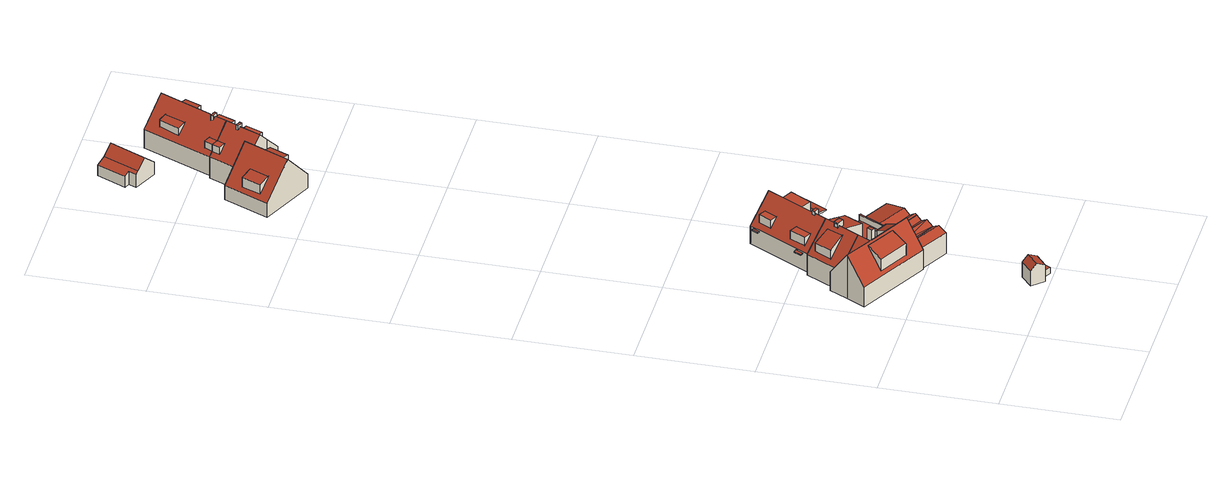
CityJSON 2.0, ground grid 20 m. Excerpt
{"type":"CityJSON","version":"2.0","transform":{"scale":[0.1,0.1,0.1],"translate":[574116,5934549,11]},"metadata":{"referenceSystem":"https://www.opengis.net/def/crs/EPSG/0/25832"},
"CityObjects":{
"building1":{"type":"Building","attributes":{"Grundfläche 2D":"7.967896","Grundhöhe NN":"11.980"},"geometry":[{"type":"Solid","lod":"3","boundaries":[[[[0,1,2,3,4]],[[5,6,3,2]],[[1,0,4,7,8]],[[5,2,1,8,9]],[[6,5,9,10]],[[7,4,3,6,10]],[[8,7,10,9]]]],"semantics":{"surfaces":[{"type":"RoofSurface"},{"type":"WallSurface"},{"type":"GroundSurface"}],"values":[[0,0,1,1,1,1,2]]}}]},
"building2":{"type":"Building","attributes":{"Grundfläche 2D":"128.417816","Grundhöhe NN":"12.776"},"children":["building2-1","building2-2"],"geometry":[{"type":"Solid","lod":"3","boundaries":[[[[11,12,13,14,15,16,17]],[[18,19,20,21,22,23,24,25,26,27,28],[29,30,31,32,11,17,16,33]],[[34,35,36]],[[37,36,35]],[[38,39,19,18,28,40,34,36,41,42,43,44,45,46,47]],[[20,39,48,49,50,21]],[[19,39,20]],[[47,46,51,52,39,38]],[[48,39,52]],[[53,54,55]],[[56,54,53]],[[57,56,53,58]],[[59,60,61,62,34,63]],[[59,63,64]],[[63,65,64]],[[65,66,64]],[[55,54,66]],[[54,64,66]],[[62,37,35,34]],[[33,16,15]],[[16,17,11,32,12,11,17]],[[13,12,32,31]],[[13,31,30,29,33,15,14]],[[57,58,67,68]],[[69,54,56,57,68]],[[55,66,65,63,34,40,28,27,26,25,70,67,58,53]],[[71,72,42,41,36,37,73,74]],[[43,42,72,75]],[[44,43,75,76]],[[45,44,76,77]],[[78,79,48,52,51,46,45,77,80]],[[49,48,79,81]],[[50,49,81,82]],[[21,50,82,83]],[[22,21,83,84]],[[25,24,23,22,84,70]],[[60,59,85,86]],[[61,60,86,73,37,62]],[[85,59,64,54,69]],[[70,84,83,82,81,79,78,80,77,76,75,72,71,74,73,86,85,69,68,67]]]],"semantics":{"surfaces":[{"type":"RoofSurface"},{"type":"WallSurface"},{"type":"GroundSurface"}],"values":[[0,0,0,0,0,0,0,0,0,0,0,0,0,0,0,0,0,0,1,1,1,1,1,1,1,1,1,1,1,1,1,1,1,1,1,1,1,1,1,2]]}}]},
"building2-1":{"type":"BuildingInstallation","parents":["building2"],"geometry":[{"type":"MultiSurface","lod":"3","boundaries":[[[87,88,89,90,91,92]],[[93,90,89,88,94,38]],[[93,95,91,90]],[[87,92,91,95,47,96]],[[88,87,96,94]]],"semantics":{"surfaces":[{"type":"RoofSurface"},{"type":"WallSurface"}],"values":[0,1,1,1,1]}}]},
"building2-2":{"type":"BuildingInstallation","parents":["building2"],"geometry":[{"type":"MultiSurface","lod":"3","boundaries":[[[97,98,99,100]],[[98,101,102,99]],[[44,45,98,97]],[[101,98,45]],[[102,42,43,100,99]],[[43,44,97,100]]],"semantics":{"surfaces":[{"type":"RoofSurface"},{"type":"WallSurface"}],"values":[0,0,1,1,1,1]}}]},
"building3":{"type":"Building","attributes":{"Grundfläche 2D":"5.515884","Grundhöhe NN":"11.705"},"geometry":[{"type":"Solid","lod":"3","boundaries":[[[[103,104,105,106,107,108,109]],[[110,111,107,106]],[[111,112,108,107]],[[112,113,109,108]],[[113,114,115,104,103,109]],[[115,116,105,104]],[[116,110,106,105]],[[114,113,112,111,110,116,115]]]],"semantics":{"surfaces":[{"type":"RoofSurface"},{"type":"WallSurface"},{"type":"GroundSurface"}],"values":[[0,1,1,1,1,1,1,2]]}}]},
"building4":{"type":"Building","attributes":{"Grundfläche 2D":"126.424821","Grundhöhe NN":"12.490"},"children":["building4-1","building4-2","building4-3"],"geometry":[{"type":"MultiSurface","lod":"3","boundaries":[[[117,118,119,120,121,122,123,124,125,126]],[[127,128,129,130,131,52,132]],[[133,134,124,123,135,120,127,132,52,136,137]],[[128,127,120,119,138]],[[139,140,141,142,143,144,145,146,147,148,149,150,151,152,153,154,155]],[[156,157,158,159]],[[60,158,157,160,161,62]],[[162,163,164,165]],[[159,162,165,156]],[[166,119,118,117,143]],[[125,124,134,145,144,126]],[[117,126,144,143]],[[155,154,153,160,157,156]],[[167,60,62,161,160,153,168,169,170]],[[171,159,158,60,167,172]],[[156,165,164,139,155]],[[163,162,159,171,173]],[[163,173,174,139,164]],[[131,130,175,176]],[[177,178,147,133,137,136,52,131,176,179]],[[133,147,146,134]],[[146,145,134]],[[180,181,129,128,138,119,166,143,182]],[[130,129,181,175]],[[148,147,178,183]],[[150,149,184,185]],[[149,148,183,184]],[[151,150,185,186]],[[168,153,152,151,186,187]],[[140,139,174,188]],[[141,140,188,189]],[[142,141,189,190]],[[142,190,182,143]],[[186,185,184,183,178,177,179,176,175,181,180,182,190,189,188,174,173,171,172,167,170,169,168,187]]],"semantics":{"surfaces":[{"type":"RoofSurface"},{"type":"WallSurface"},{"type":"GroundSurface"}],"values":[0,0,0,0,0,0,0,0,0,1,1,1,1,1,1,1,1,1,1,1,1,1,1,1,1,1,1,1,1,1,1,1,1,2]}}]},
"building4-1":{"type":"BuildingInstallation","parents":["building4"],"geometry":[{"type":"MultiSurface","lod":"3","boundaries":[[[191,192,193,194]],[[192,191,195,196]],[[193,192,196]],[[195,191,194]]],"semantics":{"surfaces":[{"type":"RoofSurface"},{"type":"WallSurface"}],"values":[0,1,1,1]}}]},
"building4-2":{"type":"BuildingInstallation","parents":["building4"],"geometry":[{"type":"MultiSurface","lod":"3","boundaries":[[[197,198,199,200,201]],[[198,197,202,203]],[[123,122,199,198,203,132]],[[200,199,122,121]],[[127,202,197,201,200,121,120]]],"semantics":{"surfaces":[{"type":"RoofSurface"},{"type":"WallSurface"}],"values":[0,1,1,1,1]}}]},
"building4-3":{"type":"BuildingInstallation","parents":["building4"],"geometry":[{"type":"MultiSurface","lod":"3","boundaries":[[[204,205,206,207,208,209,210]],[[139,140,208,207,206,205,160,153,154,155]],[[140,141,209,208]],[[152,204,210,209,141,142]],[[153,160,205,204,152]]],"semantics":{"surfaces":[{"type":"RoofSurface"},{"type":"WallSurface"}],"values":[0,1,1,1,1]}}]},
"building5":{"type":"Building","attributes":{"Grundfläche 2D":"112.405450","Grundhöhe NN":"13.076"},"children":["building5-1","building5-2","building5-3","building5-4","building5-5","building5-6","building5-7","building5-8","building5-9"],"geometry":[{"type":"Solid","lod":"3","boundaries":[[[[211,212,213]],[[128,214,215,216,217,218,219]],[[220,221,222,223,212,211,224,216,215,214,128,225,226]],[[227,222,228,229,230,213,231]],[[224,211,232,233]],[[217,216,224,233,234]],[[219,218,217,234,235]],[[225,128,219,235,236,220,226]],[[221,220,236,237]],[[227,223,222]],[[223,227,231,212]],[[231,213,212]],[[238,239,240,229,228,222,221,237,241]],[[229,240,239,238,242,230]],[[213,230,242,232,211]],[[232,242,238,241,237,236,235,234,233]]]],"semantics":{"surfaces":[{"type":"RoofSurface"},{"type":"WallSurface"},{"type":"GroundSurface"}],"values":[[0,0,0,0,1,1,1,1,1,1,1,1,1,1,1,2]]}}]},
"building5-1":{"type":"BuildingInstallation","parents":["building5"],"geometry":[{"type":"MultiSurface","lod":"3","boundaries":[[[243,244,245,225]],[[244,243,226,246]],[[244,246,245]],[[225,226,243]]],"semantics":{"surfaces":[{"type":"RoofSurface"},{"type":"WallSurface"}],"values":[0,1,1,1]}}]},
"building5-2":{"type":"BuildingInstallation","parents":["building5"],"geometry":[{"type":"MultiSurface","lod":"3","boundaries":[[[247,248,249,250,251]],[[247,251,252,253]],[[253,214,254,249,248,247]],[[255,250,249,254]],[[250,255,215,252,251]]],"semantics":{"surfaces":[{"type":"RoofSurface"},{"type":"WallSurface"}],"values":[0,1,1,1,1]}}]},
"building5-3":{"type":"BuildingInstallation","parents":["building5"],"geometry":[{"type":"MultiSurface","lod":"3","boundaries":[[[256,257,258,259]],[[260,258,257]],[[261,256,259]],[[260,257,256,261]]],"semantics":{"surfaces":[{"type":"RoofSurface"},{"type":"WallSurface"}],"values":[0,1,1,1]}}]},
"building5-4":{"type":"BuildingInstallation","parents":["building5"],"geometry":[{"type":"MultiSurface","lod":"3","boundaries":[[[262,263,264,265]],[[263,212,264]],[[265,223,262]],[[263,262,223,212]]],"semantics":{"surfaces":[{"type":"RoofSurface"},{"type":"WallSurface"}],"values":[0,1,1,1]}}]},
"building5-5":{"type":"BuildingInstallation","parents":["building5"],"geometry":[{"type":"MultiSurface","lod":"3","boundaries":[[[266,267,268,269]],[[269,268,270,271]],[[266,269,271,272]],[[267,266,272,273]],[[268,267,273,270]]],"semantics":{"surfaces":[{"type":"RoofSurface"},{"type":"WallSurface"}],"values":[0,1,1,1,1]}}]},
"building5-6":{"type":"BuildingInstallation","parents":["building5"],"geometry":[{"type":"MultiSurface","lod":"3","boundaries":[[[274,275,276,277]],[[278,276,275]],[[274,277,279]],[[275,274,279,278]]],"semantics":{"surfaces":[{"type":"RoofSurface"},{"type":"WallSurface"}],"values":[0,1,1,1]}}]},
"building5-7":{"type":"BuildingInstallation","parents":["building5"],"geometry":[{"type":"MultiSurface","lod":"3","boundaries":[[[280,281,282,283]],[[284,285,283,282]],[[285,286,280,283]],[[286,287,281,280]],[[287,284,282,281]],[[287,286,285,284]]],"semantics":{"surfaces":[{"type":"RoofSurface"},{"type":"WallSurface"},{"type":"OuterCeilingSurface"}],"values":[0,1,1,1,1,2]}}]},
"building5-8":{"type":"BuildingInstallation","parents":["building5"],"geometry":[{"type":"MultiSurface","lod":"3","boundaries":[[[288,289,290,291]],[[289,292,293,290]],[[289,288,294,292]],[[290,293,295,291]],[[288,291,295,294]],[[292,294,295,293]]],"semantics":{"surfaces":[{"type":"RoofSurface"},{"type":"WallSurface"},{"type":"OuterCeilingSurface"}],"values":[0,1,1,1,1,2]}}]},
"building5-9":{"type":"BuildingInstallation","parents":["building5"],"geometry":[{"type":"MultiSurface","lod":"3","boundaries":[[[296,297,298,240,299,300]],[[301,302,300,299]],[[302,303,296,300]],[[303,304,297,296]],[[304,305,298,297]],[[305,239,240,298]],[[239,301,299,240]],[[239,305,304,303,302,301]]],"semantics":{"surfaces":[{"type":"RoofSurface"},{"type":"WallSurface"},{"type":"OuterCeilingSurface"}],"values":[0,1,1,1,1,1,1,2]}}]},
"building6":{"type":"Building","attributes":{"Grundfläche 2D":"90.321472","Grundhöhe NN":"14.350"},"children":["building6-1","building6-2"],"geometry":[{"type":"Solid","lod":"3","boundaries":[[[[306,307,308,309,310,311,312,313]],[[311,314,315,312]],[[316,311,310]],[[308,307,306,313,317,318]],[[310,309,308,318,319]],[[316,310,319,320]],[[314,311,316,320,321]],[[315,314,321,322]],[[317,313,312,315,322]],[[317,322,321,320,319,318]]]],"semantics":{"surfaces":[{"type":"RoofSurface"},{"type":"WallSurface"},{"type":"GroundSurface"}],"values":[[0,0,0,1,1,1,1,1,1,2]]}}]},
"building6-1":{"type":"BuildingInstallation","parents":["building6"],"geometry":[{"type":"MultiSurface","lod":"3","boundaries":[[[323,324,325,326]],[[325,324,327]],[[323,326,328]],[[324,323,328,327]]],"semantics":{"surfaces":[{"type":"RoofSurface"},{"type":"WallSurface"}],"values":[0,1,1,1]}}]},
"building6-2":{"type":"BuildingInstallation","parents":["building6"],"geometry":[{"type":"MultiSurface","lod":"3","boundaries":[[[329,330,331,332]],[[331,330,333,334]],[[329,332,335]],[[333,330,329,335,336]]],"semantics":{"surfaces":[{"type":"RoofSurface"},{"type":"WallSurface"}],"values":[0,1,1,1]}}]},
"building7":{"type":"Building","attributes":{"Grundfläche 2D":"37.862492","Grundhöhe NN":"14.498"},"geometry":[{"type":"Solid","lod":"3","boundaries":[[[[337,338,339]],[[340,341,339,342]],[[337,339,341]],[[343,344,345,340,342,346]],[[346,342,339,338,347,348]],[[343,346,348,349]],[[344,343,349,350]],[[345,344,350,351]],[[337,341,340,345,351,352]],[[338,337,352,347]],[[347,352,351,350,349,348]]]],"semantics":{"surfaces":[{"type":"RoofSurface"},{"type":"WallSurface"},{"type":"GroundSurface"}],"values":[[0,0,0,0,1,1,1,1,1,1,2]]}}]},
"building8":{"type":"Building","attributes":{"Grundfläche 2D":"59.728608","Grundhöhe NN":"13.524"},"children":["building8-1","building8-2","building8-3","building8-4"],"geometry":[{"type":"Solid","lod":"3","boundaries":[[[[353,354,355]],[[356,357,358,359,360,361,362,363,364,355,354,365,366]],[[353,355,364]],[[367,353,364,368,369]],[[353,367,365,354]],[[361,360,359,370,371]],[[362,361,371,372]],[[363,362,372,373]],[[368,364,363,373,374]],[[369,368,374,375]],[[367,369,375,376]],[[359,358,357,356,366,365,367,376,377,378,370]],[[372,371,370,378,377,376,375,374,373]]]],"semantics":{"surfaces":[{"type":"RoofSurface"},{"type":"WallSurface"},{"type":"GroundSurface"}],"values":[[0,0,0,0,0,1,1,1,1,1,1,1,2]]}}]},
"building8-1":{"type":"BuildingInstallation","parents":["building8"],"geometry":[{"type":"MultiSurface","lod":"3","boundaries":[[[379,380,381,382,383,384]],[[385,386,387,383,382,381]],[[388,379,384,383,387,355,353]],[[380,379,388,389]],[[385,381,380,389,354]]],"semantics":{"surfaces":[{"type":"RoofSurface"},{"type":"WallSurface"}],"values":[0,1,1,1,1]}}]},
"building8-2":{"type":"BuildingInstallation","parents":["building8"],"geometry":[{"type":"MultiSurface","lod":"3","boundaries":[[[390,391,392,393]],[[394,392,391]],[[395,390,393]],[[391,390,395,394]]],"semantics":{"surfaces":[{"type":"RoofSurface"},{"type":"WallSurface"}],"values":[0,1,1,1]}}]},
"building8-3":{"type":"BuildingInstallation","parents":["building8"],"geometry":[{"type":"MultiSurface","lod":"3","boundaries":[[[396,397,398,356]],[[396,356,357]],[[399,397,396,357]],[[398,397,399]]],"semantics":{"surfaces":[{"type":"RoofSurface"},{"type":"WallSurface"}],"values":[0,1,1,1]}}]},
"building8-4":{"type":"BuildingInstallation","parents":["building8"],"geometry":[{"type":"MultiSurface","lod":"3","boundaries":[[[400,401,402,403]],[[404,405,403,402]],[[405,406,400,403]],[[406,407,401,400]],[[407,404,402,401]],[[407,406,405,404]]],"semantics":{"surfaces":[{"type":"RoofSurface"},{"type":"WallSurface"},{"type":"OuterCeilingSurface"}],"values":[0,1,1,1,1,2]}}]},
"building9":{"type":"Building","attributes":{"Grundfläche 2D":"118.204399","Grundhöhe NN":"13.913"},"children":["building9-1","building9-2","building9-3","building9-4","building9-5","building9-6","building9-7"],"geometry":[{"type":"Solid","lod":"3","boundaries":[[[[365,408,367,409,410]],[[411,412,410,409,413,414]],[[415,359,358,357,356,365,410,416,410,412,411]],[[409,367,417,418,413]],[[418,419,415,411,414,413]],[[359,415,419,420]],[[421,417,367,408,365,356,357,358,359,420,422]],[[421,422,420,419,418,417]]]],"semantics":{"surfaces":[{"type":"RoofSurface"},{"type":"WallSurface"},{"type":"GroundSurface"}],"values":[[0,0,0,1,1,1,1,2]]}}]},
"building9-1":{"type":"BuildingInstallation","parents":["building9"],"geometry":[{"type":"MultiSurface","lod":"3","boundaries":[[[423,424,425,426]],[[425,424,427]],[[428,423,426]],[[424,423,428,427]]],"semantics":{"surfaces":[{"type":"RoofSurface"},{"type":"WallSurface"}],"values":[0,1,1,1]}}]},
"building9-2":{"type":"BuildingInstallation","parents":["building9"],"geometry":[{"type":"MultiSurface","lod":"3","boundaries":[[[429,430,431,432,433]],[[432,434,433]],[[431,430,429,435,436]],[[432,431,436,434]]],"semantics":{"surfaces":[{"type":"RoofSurface"},{"type":"WallSurface"}],"values":[0,1,1,1]}}]},
"building9-3":{"type":"BuildingInstallation","parents":["building9"],"geometry":[{"type":"MultiSurface","lod":"3","boundaries":[[[437,438,439,440,441]],[[441,440,442]],[[443,439,438]],[[443,442,440,439]]],"semantics":{"surfaces":[{"type":"RoofSurface"},{"type":"WallSurface"}],"values":[0,1,1,1]}}]},
"building9-4":{"type":"BuildingInstallation","parents":["building9"],"geometry":[{"type":"MultiSurface","lod":"3","boundaries":[[[444,396,356,445]],[[396,357,356]],[[445,446,444]],[[396,444,446,357]]],"semantics":{"surfaces":[{"type":"RoofSurface"},{"type":"WallSurface"}],"values":[0,1,1,1]}}]},
"building9-5":{"type":"BuildingInstallation","parents":["building9"],"geometry":[{"type":"MultiSurface","lod":"3","boundaries":[[[447,448,449,450,451,452,453]],[[454,455,449,448]],[[456,451,450,449,455,410]],[[452,451,456,457]],[[452,457,458,453]],[[453,458,412]],[[448,447,453,412,416,454]]],"semantics":{"surfaces":[{"type":"RoofSurface"},{"type":"WallSurface"}],"values":[0,1,1,1,1,1,1]}}]},
"building9-6":{"type":"BuildingInstallation","parents":["building9"],"geometry":[{"type":"MultiSurface","lod":"3","boundaries":[[[459,460,461,462]],[[463,464,462,461]],[[464,465,459,462]],[[465,466,460,459]],[[466,463,461,460]],[[466,465,464,463]]],"semantics":{"surfaces":[{"type":"RoofSurface"},{"type":"WallSurface"},{"type":"OuterCeilingSurface"}],"values":[0,1,1,1,1,2]}}]},
"building9-7":{"type":"BuildingInstallation","parents":["building9"],"geometry":[{"type":"MultiSurface","lod":"3","boundaries":[[[467,468,469,470]],[[467,471,472,468]],[[469,468,472,473]],[[470,469,473,474]],[[467,470,474,471]],[[472,471,474,473]]],"semantics":{"surfaces":[{"type":"RoofSurface"},{"type":"WallSurface"},{"type":"OuterCeilingSurface"}],"values":[0,1,1,1,1,2]}}]}
},
"vertices":[
[166,17,42],[178,27,42],[167,39,50],[145,20,50],[155,8,42],[160,47,39],[138,28,39],[155,8,10],[178,27,10],[160,47,10],[138,28,10],
[107,253,98],[63,277,98],[49,252,84],[101,225,84],[102,224,84],[114,249,98],[111,251,98],[136,241,102],[113,254,102],[64,280,102],[24,302,102],[6,270,56],[47,248,56],[100,220,56],[132,203,56],[134,206,61],[141,220,81],[149,234,102],[101,225,62],[56,249,62],[49,252,62],[63,277,97],[102,224,62],[163,259,64],[163,259,63],[160,261,63],[163,260,63],[97,280,80],[73,275,101],[159,252,75],[158,262,63],[150,266,64],[151,269,60],[127,281,60],[125,278,65],[115,284,65],[105,282,73],[56,313,68],[51,328,54],[39,334,54],[108,287,73],[85,299,101],[141,220,66],[198,203,58],[147,230,58],[192,192,66],[185,178,58],[134,206,58],[210,225,58],[215,233,64],[214,234,64],[163,260,64],[159,252,58],[204,214,66],[153,242,66],[149,234,60],[134,206,18],[185,178,18],[198,203,18],[132,203,18],[158,262,18],[150,266,18],[163,260,18],[160,261,18],[151,269,18],[127,281,18],[125,278,18],[108,287,18],[56,313,18],[115,284,18],[51,328,18],[39,334,18],[24,302,18],[6,270,18],[210,225,18],[215,233,18],
[107,285,105],[101,288,105],[97,280,105],[97,279,105],[103,276,105],[105,282,105],[97,279,81],[101,288,80],[103,276,81],[107,285,73],
[127,281,83],[125,278,85],[150,266,84],[151,269,83],[114,257,96],[138,245,96],
[172,36,19],[171,34,19],[178,27,19],[166,17,19],[184,7,19],[197,30,19],[176,42,19],[166,17,7],[184,7,7],[197,30,7],[176,42,7],[172,36,7],[171,34,7],[178,27,7],
[158,338,84],[155,340,85],[122,357,97],[112,339,97],[116,337,96],[112,330,96],[108,332,97],[104,325,97],[136,308,86],[141,305,85],[108,341,101],[118,360,101],[79,381,54],[51,328,55],[56,313,67],[104,334,101],[121,281,63],[136,308,62],[108,333,97],[108,287,76],[115,284,69],[122,358,97],[191,319,57],[192,320,57],[190,322,57],[189,321,57],[158,338,57],[141,305,57],[140,305,57],[136,308,57],[121,281,57],[125,278,57],[127,281,57],[151,269,57],[150,266,57],[158,262,57],[160,261,57],[162,264,57],[168,274,57],[168,274,58],[162,264,66],[216,236,66],[221,246,58],[160,261,64],[162,260,64],[228,257,66],[245,290,58],[191,319,58],[174,286,66],[158,338,58],[215,233,15],[160,261,15],[162,260,15],[163,260,15],[221,246,15],[216,236,15],[245,290,15],[191,319,15],[51,328,15],[56,313,15],[115,284,15],[121,281,15],[108,287,15],[122,358,15],[79,381,15],[158,338,15],[125,278,15],[127,281,15],[151,269,15],[150,266,15],[158,262,15],[192,320,15],[190,322,15],[189,321,15],
[80,368,78],[64,339,78],[90,325,93],[105,353,92],[80,368,62],[64,339,61],
[105,343,107],[101,336,107],[112,330,107],[116,337,107],[108,341,107],[105,343,97],[101,336,97],
[158,262,68],[160,261,68],[162,264,68],[191,319,68],[192,320,68],[190,322,68],[189,321,68],
[209,434,55],[204,437,62],[206,435,59],[129,379,101],[131,384,101],[176,467,101],[137,488,55],[128,471,55],[79,381,55],[158,338,55],[189,398,55],[187,399,59],[184,401,62],[215,446,55],[139,348,77],[151,342,63],[184,401,59],[197,394,59],[197,393,59],[217,429,59],[204,437,59],[209,434,21],[215,446,21],[137,488,21],[79,381,21],[158,338,21],[189,398,21],[197,393,21],[197,393,51],[197,393,54],[197,394,21],[217,429,21],
[151,342,77],[158,355,77],[146,362,77],[158,355,63],
[126,380,106],[129,379,106],[135,376,106],[137,381,106],[129,385,106],[129,385,98],[126,380,98],[135,376,94],[137,381,94],
[138,474,78],[126,452,78],[139,445,78],[151,467,78],[126,452,63],[138,474,63],
[184,401,84],[204,437,84],[185,447,84],[165,411,84],
[167,385,70],[160,389,79],[155,379,79],[162,375,70],[155,379,78],[162,375,69],[167,385,69],[160,389,78],
[105,415,78],[91,388,78],[105,381,78],[119,408,78],[91,388,62],[105,415,62],
[85,404,53],[79,392,53],[84,389,53],[90,402,53],[84,389,51],[90,402,51],[85,404,51],[79,392,51],
[124,473,53],[128,471,53],[134,482,53],[130,484,53],[128,471,51],[134,482,51],[124,473,51],[130,484,51],
[214,382,53],[234,419,53],[216,428,54],[197,394,55],[196,392,55],[197,394,51],[196,392,51],[214,382,51],[234,419,51],[216,428,51],
[125,1240,60],[140,1273,60],[145,1284,60],[129,1291,78],[114,1298,94],[97,1309,117],[62,1230,117],[111,1209,60],[48,1330,60],[14,1252,60],[116,1300,94],[111,1209,33],[145,1284,33],[114,1298,33],[116,1300,33],[48,1330,33],[14,1252,33],
[41,1300,85],[27,1267,85],[47,1258,90],[61,1291,90],[27,1267,67],[41,1300,67],
[120,1243,85],[135,1276,85],[114,1285,90],[99,1252,90],[135,1276,66],[117,1283,86],[120,1243,66],[123,1250,66],
[89,1456,59],[117,1520,59],[96,1529,80],[52,1473,63],[67,1466,80],[81,1536,63],[43,1492,56],[52,1489,60],[46,1475,60],[66,1543,55],[117,1520,35],[66,1543,35],[43,1492,35],[52,1489,35],[46,1475,35],[89,1456,35],
[145,1328,111],[147,1332,111],[145,1328,110],[134,1362,86],[121,1368,72],[119,1369,70],[115,1371,65],[109,1357,65],[89,1312,65],[116,1300,95],[114,1298,95],[129,1291,111],[156,1353,111],[137,1361,89],[197,1334,65],[145,1284,93],[170,1272,65],[115,1371,25],[89,1312,25],[116,1300,25],[114,1298,25],[145,1284,25],[170,1272,25],[197,1334,25],[121,1368,25],[119,1369,25],
[149,1326,115],[151,1330,115],[142,1334,115],[141,1331,115],[141,1330,115],[145,1328,115],[142,1334,106],[141,1331,106],[141,1330,106],[149,1326,106],[151,1330,106],
[173,1298,86],[185,1327,86],[173,1332,86],[160,1304,86],[185,1327,73],[173,1298,73],
[121,1368,86],[115,1354,86],[128,1349,86],[115,1354,72],
[193,1310,63],[199,1324,63],[194,1327,63],[188,1313,63],[194,1327,61],[188,1313,61],[193,1310,61],[199,1324,61],
[195,1335,68],[208,1359,65],[165,1374,111],[209,1473,111],[167,1378,111],[251,1455,65],[215,1470,104],[168,1491,65],[165,1378,109],[197,1334,29],[251,1455,29],[168,1491,29],[115,1371,29],[195,1335,29],[119,1369,29],
[195,1349,86],[207,1377,86],[195,1383,86],[183,1354,86],[207,1377,73],[195,1349,73],
[182,1458,91],[168,1465,88],[167,1465,88],[150,1430,88],[166,1423,91],[150,1430,74],[168,1465,75],[167,1465,74],
[213,1431,90],[206,1416,90],[220,1410,89],[232,1438,89],[218,1444,90],[232,1438,75],[220,1410,74],
[128,1382,86],[140,1377,86],[128,1382,72],
[165,1378,114],[161,1380,114],[160,1376,114],[165,1374,114],[169,1372,114],[171,1376,114],[167,1378,114],[161,1380,104],[160,1376,104],[169,1372,106],[171,1376,106],[167,1378,110],
[205,1339,61],[213,1357,61],[208,1359,61],[200,1341,61],[208,1359,59],[200,1341,59],[205,1339,59],[213,1357,59],
[200,1477,66],[215,1470,66],[220,1481,66],[205,1488,66],[200,1477,64],[215,1470,64],[220,1481,64],[205,1488,64]
]}
